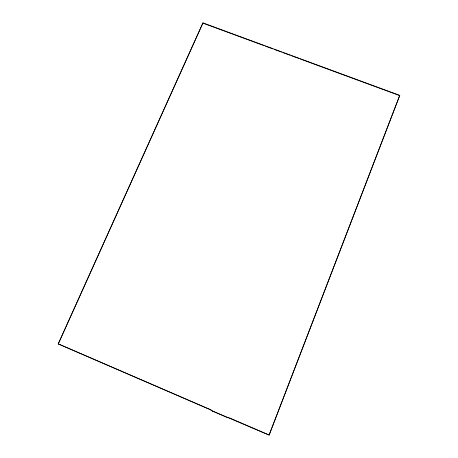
<?xml version="1.0" encoding="UTF-8"?>
<svg xmlns="http://www.w3.org/2000/svg" width="458" height="458" viewBox="0 0 458 458"><rect width="100%" height="100%" fill="white"/><g stroke="black" fill="none" stroke-linecap="round" stroke-linejoin="round"><path stroke-width="0.69" d="M227.683 417.679L212.237 411.003L209.753 409.441L58.24 343.941L202.957 22.9L399.76 95.373L269.098 435.1L212.523 411.038M269.098 435.1L399.76 95.373M58.24 343.941L202.957 22.9M227.763 417.622L228.485 417.719A2.204 0.309 23.6 0 1 228.725 417.725M202.997 23.169L264.066 45.657M265.411 46.155L272.791 48.874M274.136 49.367L281.515 52.086M282.861 52.578L290.24 55.298M291.58 55.796L298.965 58.51M300.305 59.008L399.628 95.585M58.424 343.935L209.793 409.372A2.204 0.309 23.3 0 1 211.67 410.5L212.369 410.969M230.54 418.343L268.428 434.716M229.366 417.891A2.204 0.309 23.6 0 1 230.529 418.337"/></g></svg>
